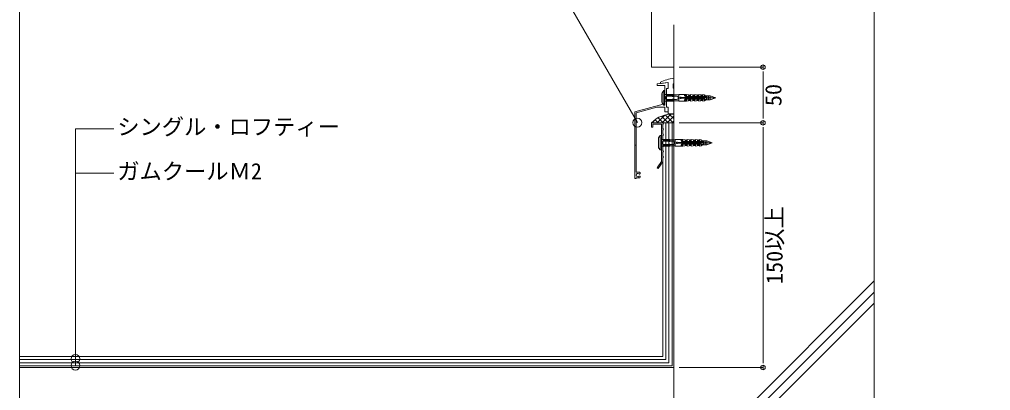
# Model space of a CAD drawing. Units: millimetres, scale not verified. Extents: x -1380 to 1380, y -955 to 955.
# Drawn here: x -900 to -28, y -363 to -30 of the extents above; entities that cross this region are included whole.
import ezdxf
from ezdxf.enums import TextEntityAlignment as Align

# ---------------------------------------------------------------- set-up
doc = ezdxf.new("R2010")
doc.units = ezdxf.units.MM
doc.header["$LTSCALE"] = 3
doc.linetypes.add('USER1', pattern=[19.05, 12.7, -6.35])
for name, color, linetype, lineweight in [('0-0_0', 7, 'Continuous', 9), ('0-1_HATCH', 9, 'Continuous', 18), ('0-3_KUTAI', 3, 'Continuous', 18), ('0-4_BOUSUI', 1, 'Continuous', 18), ('0-5_MOJI', 7, 'Continuous', 18), ('0-6_sunpo', 7, 'Continuous', 18), ('0-8_KANAMONO', 4, 'Continuous', 18), ('0-9_single', 6, 'Continuous', 18), ('0-A_KANAMONO_SCREW', 4, 'Continuous', 18), ('0-B_WAKU', 7, 'Continuous', 18)]:
    doc.layers.add(name, color=color, linetype=linetype, lineweight=lineweight)
doc.styles.add('ＭＳ ゴシック', font='')
doc.styles.get('ＭＳ ゴシック').set_extended_font_data('MS Gothic')

# ---------------------------------------------------------------- blocks, each defined once
blk = doc.blocks.new('_DOT')
at = {"layer": '0-0_0'}
for p, q in [((-0.5, 0), (-1, 0)), ((0.25, 0), (-0.25, 0))]:
    blk.add_line(p, q, dxfattribs=at)
blk.add_circle((0, 0), 0.25, dxfattribs=at)

msp = doc.modelspace()

# ---------------------------------------------------------------- linework, layer by layer
at = {"layer": '0-1_HATCH'}
for p, q in [((-331.506, -122.653), (-328.203, -119.349)), ((-330.695, -122.653), (-331.386, -121.963)), ((-326.205, -122.653), (-328.963, -119.896)), ((-327.016, -122.653), (-320.047, -115.684)), ((-321.715, -122.653), (-326.241, -118.127)), ((-317.225, -122.653), (-323.194, -116.683)), ((-322.526, -122.653), (-314.853, -114.98)), ((-312.735, -122.653), (-319.77, -115.617)), ((-318.036, -122.653), (-312.169, -116.786)), ((-312.169, -118.728), (-315.868, -115.03)), ((-313.545, -122.653), (-312.169, -121.277)), ((-512.169, -644.866), (-132.169, -264.866)), ((-512.169, -654.765), (-132.169, -274.765)), ((-507.473, -659.969), (-132.169, -284.665))]:
    msp.add_line(p, q, dxfattribs=at)
at = {"layer": '0-3_KUTAI'}
for p, q in [((-332.169, 455.508), (-332.169, -72.653)), ((-132.169, 455.508), (-132.169, -659.969)), ((-312.169, -72.653), (-332.169, -72.653)), ((-312.169, -72.653), (-312.169, -372.653)), ((-899.957, -342.653), (-312.169, -342.653))]:
    msp.add_line(p, q, dxfattribs=at)
at = {"layer": '0-3_KUTAI', "linetype": 'USER1'}
msp.add_line((-312.169, -72.653), (-312.169, 455.508), dxfattribs=at)
at = {"layer": '0-4_BOUSUI'}
msp.add_line((-312.169, -122.653), (-322.069, -122.653), dxfattribs=at)
msp.add_lwpolyline([(-313.669, -122.653), (-313.669, -341.153), (-899.957, -341.153)], dxfattribs=at)
msp.add_arc((-314.146, -139.718), 24.748, 85.41887, 136.40543, dxfattribs=at)
at = {"layer": '0-5_MOJI'}
for p, q in [((-344.837, -122.486), (-427.301, 20.345)), ((-849.624, -340.961), (-849.624, -127.92)), ((-815.048, -127.92), (-849.624, -127.92)), ((-815.048, -167.92), (-849.624, -167.92))]:
    msp.add_line(p, q, dxfattribs=at)
for centre in [(-344.837, -122.486), (-849.624, -334.848), (-849.624, -340.961)]:
    msp.add_circle(centre, 4, dxfattribs=at)
at = {"layer": '0-6_sunpo'}
for p, q in [((-307.169, -72.653), (-231.961, -72.653)), ((-231.961, -114.653), (-231.961, -80.653)), ((-307.169, -122.653), (-231.961, -122.653)), ((-307.169, -122.653), (-231.961, -122.653)), ((-231.961, -334.653), (-231.961, -130.653)), ((-307.169, -342.653), (-231.961, -342.653))]:
    msp.add_line(p, q, dxfattribs=at)
at = {"layer": '0-8_KANAMONO'}
for p, q in [((-324.169, -86.729), (-324.169, -86.093)), ((-321.269, -128.403), (-322.069, -127.653)), ((-342.619, -168.642), (-342.692, -168.685)), ((-342.692, -170.621), (-342.619, -170.663)), ((-342.369, -167.653), (-342.369, -168.209)), ((-342.369, -171.096), (-342.369, -171.653))]:
    msp.add_line(p, q, dxfattribs=at)
for points in [[(-317.169, -86.678), (-317.169, -91.653), (-318.669, -91.653), (-318.669, -108.653), (-317.169, -108.653), (-317.169, -112.653), (-320.169, -112.653), (-320.169, -108.653), (-327.218, -108.653), (-345.869, -113.65), (-345.869, -142.353)], [(-320.169, -103.884), (-320.169, -100.453), (-319.869, -100.153), (-320.169, -99.853), (-320.169, -89.153), (-327.169, -89.153), (-327.169, -87.653), (-317.393, -86.48)], [(-313.169, -114.653), (-317.169, -114.653), (-317.169, -108.653), (-318.669, -108.353), (-318.669, -91.953), (-317.169, -91.653), (-317.169, -86.453), (-323.61, -87.226)], [(-312.169, -82.653), (-312.169, -87.153), (-312.669, -87.653), (-312.669, -91.153), (-312.169, -91.653), (-312.169, -113.653)], [(-342.869, -172.153), (-345.869, -172.153), (-345.869, -172.653), (-347.169, -172.653), (-347.169, -112.653), (-321.652, -105.815)], [(-345.869, -142.953), (-345.869, -167.153), (-342.869, -167.153)]]:
    msp.add_lwpolyline(points, dxfattribs=at)
msp.add_lwpolyline([(-321.269, -128.403), (-322.069, -127.653), (-322.069, -124.153), (-321.269, -123.403), (-322.069, -122.653), (-332.069, -122.653), (-332.069, -126.653), (-330.869, -126.653), (-330.869, -123.853), (-323.269, -123.853), (-323.269, -157.29), (-327.067, -162.987), (-326.069, -163.653), (-322.069, -157.653), (-322.069, -154.153), (-321.269, -153.403), (-322.069, -152.653), (-322.069, -149.153), (-321.269, -148.403), (-322.069, -147.653), (-322.069, -144.153), (-321.269, -143.403), (-322.069, -142.653), (-322.069, -139.153), (-321.269, -138.403), (-322.069, -137.653), (-322.069, -134.153), (-321.269, -133.403), (-322.069, -132.653), (-322.069, -129.153)], close=True, dxfattribs=at)
for centre, radius, start, end in [((-307.281, -122.353), 40, 97.01862, 114.97305), ((-323.669, -86.729), 0.5, 180, 276.84277), ((-317.369, -86.678), 0.2, 0, 96.84277), ((-322.169, -103.884), 2, 285, 0), ((-313.169, -113.653), 1, 270, 0), ((-345.869, -142.653), 0.3, 90, 270), ((-344.369, -169.653), 1.5, 44.47751, 315.52249), ((-342.942, -168.252), 0.5, 224.47751, 300), ((-342.942, -171.054), 0.5, 60, 135.52249), ((-342.869, -167.653), 0.5, 0, 90), ((-342.869, -171.653), 0.5, 270, 0), ((-342.869, -168.209), 0.5, 300, 0), ((-342.869, -171.096), 0.5, 0, 60)]:
    msp.add_arc(centre, radius, start, end, dxfattribs=at)
at = {"layer": '0-9_single'}
for points in [[(-316.469, -122.653), (-316.469, -338.353), (-899.957, -338.353)], [(-319.269, -122.653), (-319.269, -335.553), (-899.957, -335.553)], [(-322.069, -157.653), (-322.069, -332.753), (-899.957, -332.753)]]:
    msp.add_lwpolyline(points, dxfattribs=at)
at = {"layer": '0-A_KANAMONO_SCREW'}
for p, q in [((-322.669, -95.603), (-321.169, -93.653)), ((-322.669, -104.703), (-322.669, -95.603)), ((-321.169, -93.653), (-320.169, -93.653)), ((-321.169, -106.653), (-321.169, -93.653)), ((-322.732, -103.998), (-322.732, -96.307)), ((-312.669, -97.155), (-320.169, -97.155)), ((-312.669, -103.15), (-320.169, -103.15)), ((-318.119, -98.603), (-313.519, -98.603)), ((-318.119, -101.703), (-313.519, -101.703)), ((-317.969, -98.603), (-317.969, -97.155)), ((-317.969, -103.15), (-317.969, -101.703)), ((-317.519, -98.603), (-317.519, -97.155)), ((-317.519, -103.15), (-317.519, -101.703)), ((-317.019, -98.603), (-317.019, -97.155)), ((-317.019, -103.15), (-317.019, -101.703)), ((-316.519, -98.603), (-316.519, -97.155)), ((-316.519, -103.15), (-316.519, -101.703)), ((-316.019, -98.603), (-316.019, -97.155)), ((-316.019, -103.15), (-316.019, -101.703)), ((-315.519, -98.603), (-315.519, -97.155)), ((-315.519, -103.15), (-315.519, -101.703)), ((-315.019, -98.603), (-315.019, -97.155)), ((-315.019, -103.15), (-315.019, -101.703)), ((-314.519, -98.603), (-314.519, -97.155)), ((-314.519, -103.15), (-314.519, -101.703)), ((-314.019, -98.603), (-314.019, -97.155)), ((-314.019, -103.15), (-314.019, -101.703)), ((-313.519, -98.603), (-313.519, -97.155)), ((-313.519, -103.15), (-313.519, -101.703)), ((-312.669, -98.603), (-312.669, -97.155)), ((-312.669, -97.403), (-307.669, -97.403)), ((-312.669, -98.603), (-309.719, -98.603)), ((-312.669, -103.15), (-312.669, -101.703)), ((-312.669, -101.703), (-309.719, -101.703)), ((-312.669, -102.903), (-307.669, -102.903)), ((-300.806, -97.155), (-307.669, -97.155)), ((-307.669, -97.155), (-307.669, -103.15)), ((-300.806, -103.15), (-307.669, -103.15)), ((-282.669, -99.849), (-305.552, -99.849)), ((-284.566, -100.456), (-305.552, -100.456)), ((-301.261, -98.559), (-301.942, -98.559)), ((-301.261, -101.746), (-301.942, -101.746)), ((-301.741, -98.945), (-301.261, -98.945)), ((-301.741, -101.361), (-301.261, -101.361)), ((-300.806, -97.155), (-300.804, -97.156)), ((-300.806, -103.15), (-300.804, -103.15)), ((-298.844, -97.903), (-297.087, -97.903)), ((-298.844, -102.403), (-297.087, -102.403)), ((-297.543, -98.559), (-298.223, -98.559)), ((-297.543, -101.746), (-298.223, -101.746)), ((-298.023, -98.945), (-297.543, -98.945)), ((-298.023, -98.945), (-297.543, -98.945)), ((-298.023, -101.361), (-297.543, -101.361)), ((-298.023, -101.361), (-297.543, -101.361)), ((-295.125, -97.903), (-293.369, -97.903)), ((-295.125, -102.403), (-293.369, -102.403)), ((-293.824, -98.559), (-294.505, -98.559)), ((-293.824, -101.746), (-294.505, -101.746)), ((-294.304, -98.945), (-293.824, -98.945)), ((-294.304, -101.361), (-293.824, -101.361)), ((-291.407, -97.903), (-289.651, -97.903)), ((-291.407, -102.403), (-289.651, -102.403)), ((-290.106, -98.559), (-290.787, -98.559)), ((-290.106, -101.746), (-290.787, -101.746)), ((-290.586, -98.945), (-290.106, -98.945)), ((-290.586, -101.361), (-290.106, -101.361)), ((-287.764, -97.903), (-286.008, -97.903)), ((-287.764, -102.403), (-286.008, -102.403)), ((-287.146, -100.456), (-287.146, -99.849)), ((-286.463, -98.559), (-287.144, -98.559)), ((-286.463, -101.746), (-287.144, -101.746)), ((-286.943, -98.945), (-286.463, -98.945)), ((-286.943, -101.361), (-286.463, -101.361)), ((-286.539, -100.456), (-286.539, -99.849)), ((-284.566, -99.849), (-284.566, -97.41)), ((-284.566, -100.456), (-284.566, -102.895)), ((-282.682, -98.353), (-282.7, -98.487)), ((-282.682, -101.953), (-282.7, -101.818)), ((-282.682, -98.353), (-282.432, -98.389)), ((-282.682, -101.953), (-282.432, -101.917)), ((-282.432, -98.397), (-282.432, -101.917)), ((-282.432, -98.403), (-279.432, -98.403)), ((-282.432, -101.903), (-279.432, -101.903)), ((-274.432, -100.153), (-281.889, -100.153)), ((-279.432, -101.903), (-279.432, -98.403)), ((-321.169, -106.653), (-322.669, -104.703)), ((-325.832, -144.417), (-325.832, -136.726)), ((-325.769, -136.021), (-324.269, -134.071)), ((-325.769, -145.121), (-325.769, -136.021)), ((-324.269, -134.071), (-323.269, -134.071)), ((-324.269, -147.071), (-324.269, -134.071)), ((-315.769, -137.574), (-323.269, -137.574)), ((-321.219, -139.021), (-316.619, -139.021)), ((-321.069, -139.021), (-321.069, -137.574)), ((-320.619, -139.021), (-320.619, -137.574)), ((-320.119, -139.021), (-320.119, -137.574)), ((-319.619, -139.021), (-319.619, -137.574)), ((-319.119, -139.021), (-319.119, -137.574)), ((-318.619, -139.021), (-318.619, -137.574)), ((-318.119, -139.021), (-318.119, -137.574)), ((-317.619, -139.021), (-317.619, -137.574)), ((-317.119, -139.021), (-317.119, -137.574)), ((-316.619, -139.021), (-316.619, -137.574)), ((-315.769, -139.021), (-315.769, -137.574)), ((-315.769, -137.821), (-310.769, -137.821)), ((-315.769, -139.021), (-312.819, -139.021)), ((-303.906, -137.574), (-310.769, -137.574)), ((-310.769, -137.574), (-310.769, -143.569)), ((-304.361, -138.978), (-305.042, -138.978)), ((-304.841, -139.363), (-304.361, -139.363)), ((-303.906, -137.574), (-303.904, -137.574)), ((-301.944, -138.321), (-300.187, -138.321)), ((-300.643, -138.978), (-301.323, -138.978)), ((-301.123, -139.363), (-300.643, -139.363)), ((-301.123, -139.363), (-300.643, -139.363)), ((-298.225, -138.321), (-296.469, -138.321)), ((-296.924, -138.978), (-297.605, -138.978)), ((-297.404, -139.363), (-296.924, -139.363)), ((-294.507, -138.321), (-292.751, -138.321)), ((-293.206, -138.978), (-293.887, -138.978)), ((-293.686, -139.363), (-293.206, -139.363)), ((-290.864, -138.321), (-289.108, -138.321)), ((-289.563, -138.978), (-290.244, -138.978)), ((-290.043, -139.363), (-289.563, -139.363)), ((-287.666, -140.268), (-287.666, -137.829)), ((-285.782, -138.771), (-285.8, -138.906)), ((-285.782, -138.771), (-285.532, -138.807)), ((-285.532, -138.815), (-285.532, -142.336)), ((-285.532, -138.821), (-282.532, -138.821)), ((-282.532, -142.321), (-282.532, -138.821)), ((-324.269, -147.071), (-325.769, -145.121)), ((-315.769, -143.569), (-323.269, -143.569)), ((-321.219, -142.121), (-316.619, -142.121)), ((-321.069, -143.569), (-321.069, -142.121)), ((-320.619, -143.569), (-320.619, -142.121)), ((-320.119, -143.569), (-320.119, -142.121)), ((-319.619, -143.569), (-319.619, -142.121)), ((-319.119, -143.569), (-319.119, -142.121)), ((-318.619, -143.569), (-318.619, -142.121)), ((-318.119, -143.569), (-318.119, -142.121)), ((-317.619, -143.569), (-317.619, -142.121)), ((-317.119, -143.569), (-317.119, -142.121)), ((-316.619, -143.569), (-316.619, -142.121)), ((-315.769, -143.569), (-315.769, -142.121)), ((-315.769, -142.121), (-312.819, -142.121)), ((-315.769, -143.321), (-310.769, -143.321)), ((-303.906, -143.569), (-310.769, -143.569)), ((-285.769, -140.268), (-308.652, -140.268)), ((-287.666, -140.875), (-308.652, -140.875)), ((-304.361, -142.165), (-305.042, -142.165)), ((-304.841, -141.779), (-304.361, -141.779)), ((-303.906, -143.569), (-303.904, -143.568)), ((-301.944, -142.821), (-300.187, -142.821)), ((-300.643, -142.165), (-301.323, -142.165)), ((-301.123, -141.779), (-300.643, -141.779)), ((-301.123, -141.779), (-300.643, -141.779)), ((-298.225, -142.821), (-296.469, -142.821)), ((-296.924, -142.165), (-297.605, -142.165)), ((-297.404, -141.779), (-296.924, -141.779)), ((-294.507, -142.821), (-292.751, -142.821)), ((-293.206, -142.165), (-293.887, -142.165)), ((-293.686, -141.779), (-293.206, -141.779)), ((-290.864, -142.821), (-289.108, -142.821)), ((-290.246, -140.875), (-290.246, -140.268)), ((-289.563, -142.165), (-290.244, -142.165)), ((-290.043, -141.779), (-289.563, -141.779)), ((-289.639, -140.875), (-289.639, -140.268)), ((-287.666, -140.875), (-287.666, -143.314)), ((-285.782, -142.371), (-285.8, -142.237)), ((-285.782, -142.371), (-285.532, -142.336)), ((-285.532, -142.321), (-282.532, -142.321)), ((-277.532, -140.571), (-284.989, -140.571))]:
    msp.add_line(p, q, dxfattribs=at)
for points in [[(-321.169, -106.653), (-320.169, -106.653), (-320.169, -93.653)], [(-304.219, -97.155), (-302.823, -97.402), (-302.166, -98.664)], [(-304.219, -103.15), (-302.823, -102.904), (-302.166, -101.641)], [(-298.023, -98.945), (-300.962, -98.945), (-300.951, -98.813)], [(-298.023, -101.361), (-300.962, -101.361), (-300.951, -101.493)], [(-300.806, -98.445), (-300.806, -97.155), (-299.074, -97.461), (-298.448, -98.662)], [(-300.806, -101.861), (-300.806, -103.15), (-299.074, -102.845), (-298.448, -101.643)], [(-294.304, -98.945), (-297.244, -98.945), (-297.233, -98.813)], [(-294.304, -101.361), (-297.244, -101.361), (-297.233, -101.493)], [(-297.087, -98.445), (-297.087, -97.155), (-295.355, -97.461), (-294.73, -98.662)], [(-297.087, -101.861), (-297.087, -103.15), (-295.355, -102.845), (-294.73, -101.643)], [(-290.586, -98.945), (-293.526, -98.945), (-293.514, -98.813)], [(-290.586, -101.361), (-293.526, -101.361), (-293.514, -101.493)], [(-293.369, -98.445), (-293.369, -97.155), (-291.637, -97.461), (-291.012, -98.662)], [(-293.369, -101.861), (-293.369, -103.15), (-291.637, -102.845), (-291.012, -101.643)], [(-286.943, -98.945), (-289.807, -98.945), (-289.796, -98.813)], [(-286.943, -101.361), (-289.807, -101.361), (-289.796, -101.493)], [(-289.651, -98.445), (-289.651, -97.155), (-288.002, -97.446), (-287.369, -98.663)], [(-289.651, -101.861), (-289.651, -103.15), (-288.002, -102.86), (-287.369, -101.643)], [(-282.669, -98.945), (-286.179, -98.945), (-286.167, -98.827)], [(-282.669, -101.361), (-286.179, -101.361), (-286.167, -101.479)], [(-286.008, -98.445), (-286.008, -97.155), (-284.566, -97.41), (-282.669, -98.505), (-282.669, -100.153)], [(-286.008, -101.861), (-286.008, -103.15), (-284.566, -102.895), (-282.669, -101.801), (-282.669, -100.153)], [(-279.432, -98.403), (-274.432, -100.153), (-279.432, -101.903)], [(-324.269, -147.071), (-323.269, -147.071), (-323.269, -134.071)], [(-307.319, -137.574), (-305.923, -137.82), (-305.266, -139.083)], [(-301.123, -139.363), (-304.062, -139.363), (-304.051, -139.232)], [(-303.906, -138.863), (-303.906, -137.574), (-302.174, -137.879), (-301.548, -139.081)], [(-297.404, -139.363), (-300.344, -139.363), (-300.333, -139.232)], [(-300.187, -138.863), (-300.187, -137.574), (-298.455, -137.879), (-297.83, -139.081)], [(-293.686, -139.363), (-296.626, -139.363), (-296.614, -139.232)], [(-296.469, -138.863), (-296.469, -137.574), (-294.737, -137.879), (-294.112, -139.081)], [(-290.043, -139.363), (-292.907, -139.363), (-292.896, -139.232)], [(-292.751, -138.863), (-292.751, -137.574), (-291.102, -137.865), (-290.469, -139.081)], [(-285.769, -139.363), (-289.279, -139.363), (-289.267, -139.245)], [(-289.108, -138.863), (-289.108, -137.574), (-287.666, -137.829), (-285.769, -138.923), (-285.769, -140.571)], [(-282.532, -138.821), (-277.532, -140.571), (-282.532, -142.321)], [(-307.319, -143.569), (-305.923, -143.322), (-305.266, -142.06)], [(-301.123, -141.779), (-304.062, -141.779), (-304.051, -141.911)], [(-303.906, -142.279), (-303.906, -143.569), (-302.174, -143.263), (-301.548, -142.062)], [(-297.404, -141.779), (-300.344, -141.779), (-300.333, -141.911)], [(-300.187, -142.279), (-300.187, -143.569), (-298.455, -143.263), (-297.83, -142.062)], [(-293.686, -141.779), (-296.626, -141.779), (-296.614, -141.911)], [(-296.469, -142.279), (-296.469, -143.569), (-294.737, -143.263), (-294.112, -142.062)], [(-290.043, -141.779), (-292.907, -141.779), (-292.896, -141.911)], [(-292.751, -142.279), (-292.751, -143.569), (-291.102, -143.278), (-290.469, -142.061)], [(-285.769, -141.779), (-289.279, -141.779), (-289.267, -141.898)], [(-289.108, -142.28), (-289.108, -143.569), (-287.666, -143.314), (-285.769, -142.219), (-285.769, -140.571)]]:
    msp.add_lwpolyline(points, dxfattribs=at)
for centre, radius in [((-301.94, -98.098), 0.462), ((-301.94, -102.208), 0.462), ((-301.701, -98.423), 0.524), ((-301.701, -101.883), 0.524), ((-301.325, -98.453), 0.519), ((-301.325, -101.853), 0.519), ((-301.263, -98.102), 0.458), ((-301.263, -102.204), 0.458), ((-301.261, -98.514), 0.431), ((-301.261, -101.792), 0.431), ((-298.222, -98.098), 0.462), ((-298.222, -102.208), 0.462), ((-297.98, -98.418), 0.528), ((-297.98, -101.887), 0.528), ((-297.606, -98.453), 0.519), ((-297.606, -101.853), 0.519), ((-297.545, -98.102), 0.458), ((-297.545, -102.204), 0.458), ((-297.543, -98.514), 0.431), ((-297.543, -101.792), 0.431), ((-294.503, -98.098), 0.462), ((-294.503, -102.208), 0.462), ((-294.261, -98.418), 0.528), ((-294.261, -101.887), 0.528), ((-293.888, -98.453), 0.519), ((-293.888, -101.853), 0.519), ((-293.827, -98.102), 0.458), ((-293.827, -102.204), 0.458), ((-293.824, -98.514), 0.431), ((-293.824, -101.792), 0.431), ((-290.785, -98.098), 0.462), ((-290.785, -102.208), 0.462), ((-290.543, -98.418), 0.528), ((-290.543, -101.887), 0.528), ((-290.169, -98.453), 0.519), ((-290.169, -101.853), 0.519), ((-290.108, -98.102), 0.458), ((-290.108, -102.204), 0.458), ((-290.106, -98.514), 0.431), ((-290.106, -101.792), 0.431), ((-287.143, -98.098), 0.462), ((-287.143, -102.208), 0.462), ((-286.901, -98.419), 0.527), ((-286.901, -101.886), 0.527), ((-286.52, -98.455), 0.512), ((-286.52, -101.85), 0.512), ((-286.466, -98.102), 0.458), ((-286.466, -102.204), 0.458), ((-286.463, -98.515), 0.43), ((-286.463, -101.791), 0.43), ((-305.04, -138.516), 0.462), ((-304.801, -138.841), 0.524), ((-304.425, -138.871), 0.519), ((-304.363, -138.52), 0.458), ((-304.361, -138.933), 0.431), ((-301.322, -138.516), 0.462), ((-301.08, -138.837), 0.528), ((-300.706, -138.871), 0.519), ((-300.645, -138.52), 0.458), ((-300.643, -138.933), 0.431), ((-297.603, -138.516), 0.462), ((-297.361, -138.837), 0.528), ((-296.988, -138.871), 0.519), ((-296.927, -138.52), 0.458), ((-296.924, -138.933), 0.431), ((-293.885, -138.516), 0.462), ((-293.643, -138.837), 0.528), ((-293.269, -138.871), 0.519), ((-293.208, -138.52), 0.458), ((-293.206, -138.933), 0.431), ((-290.243, -138.516), 0.462), ((-290.001, -138.838), 0.527), ((-289.62, -138.874), 0.512), ((-289.566, -138.52), 0.458), ((-289.563, -138.933), 0.43), ((-305.04, -142.627), 0.462), ((-304.801, -142.301), 0.524), ((-304.425, -142.271), 0.519), ((-304.363, -142.622), 0.458), ((-304.361, -142.21), 0.431), ((-301.322, -142.627), 0.462), ((-301.08, -142.306), 0.528), ((-300.706, -142.271), 0.519), ((-300.645, -142.622), 0.458), ((-300.643, -142.21), 0.431), ((-297.603, -142.627), 0.462), ((-297.361, -142.306), 0.528), ((-296.988, -142.271), 0.519), ((-296.927, -142.622), 0.458), ((-296.924, -142.21), 0.431), ((-293.885, -142.627), 0.462), ((-293.643, -142.306), 0.528), ((-293.269, -142.271), 0.519), ((-293.208, -142.622), 0.458), ((-293.206, -142.21), 0.431), ((-290.243, -142.627), 0.462), ((-290.001, -142.305), 0.527), ((-289.62, -142.269), 0.512), ((-289.566, -142.622), 0.458), ((-289.563, -142.209), 0.43)]:
    msp.add_circle(centre, radius, dxfattribs=at)
for centre, radius, start, end in [((-322.082, -100.153), 3.9, 98.65592, 99.59407), ((-322.082, -100.153), 3.9, 260.40593, 261.34408), ((-318.119, -100.153), 1.55, 90, 270), ((-313.094, -98.603), 0.425, 180, 0), ((-313.094, -101.703), 0.425, 0, 180), ((-309.719, -100.153), 1.55, 270, 90), ((-306.069, -100.153), 0.6, 30.39126, 329.60874), ((-325.182, -140.571), 3.9, 98.65592, 99.59407), ((-321.219, -140.571), 1.55, 90, 270), ((-316.194, -139.021), 0.425, 180, 0), ((-312.819, -140.571), 1.55, 270, 90), ((-325.182, -140.571), 3.9, 260.40593, 261.34408), ((-316.194, -142.121), 0.425, 0, 180), ((-309.169, -140.571), 0.6, 30.39126, 329.60874)]:
    msp.add_arc(centre, radius, start, end, dxfattribs=at)
for centre, ratio, start_param, end_param in [((-279.432, -98.903), 0.294118, 4.712389, 6.2831853), ((-279.432, -98.903), 0.735349, 6.2831853, 7.8539816), ((-279.432, -101.403), 0.735294, 4.7240766, 6.2831853), ((-279.432, -101.403), 0.294118, 6.2831853, 7.8539816), ((-282.532, -139.321), 0.294118, 4.712389, 6.2831853), ((-282.532, -139.321), 0.735349, 6.2831853, 7.8539816), ((-282.532, -141.821), 0.735294, 4.7240766, 6.2831853), ((-282.532, -141.821), 0.294118, 6.2831853, 7.8539816)]:
    msp.add_ellipse(centre, major_axis=(-1.7, 0), ratio=ratio, start_param=start_param, end_param=end_param, dxfattribs=at)
at = {"layer": '0-B_WAKU'}
msp.add_lwpolyline([(-899.957, -659.969), (900.043, -659.969), (900.043, 540.031), (-899.957, 540.031)], close=True, dxfattribs=at)

# ---------------------------------------------------------------- block references
at = {"layer": '0-6_sunpo', "xscale": 8, "yscale": 8}
for p, rotation in [((-231.961, -72.653), 90), ((-231.961, -122.653), 270), ((-231.961, -122.653), 90), ((-231.961, -342.653), 270)]:
    msp.add_blockref('_DOT', p, dxfattribs=dict(at, rotation=rotation))

# ---------------------------------------------------------------- texts
at = {"layer": '0-5_MOJI', "style": 'ＭＳ ゴシック'}
for s, p in [('シングル・ロフティー', (-812.048, -137.92)), ('ガムクールＭ2', (-812.048, -177.92))]:
    msp.add_text(s, height=14.66, dxfattribs=at).set_placement(p, align=Align.BOTTOM_LEFT)
at = {"layer": '0-6_sunpo', "style": 'ＭＳ ゴシック'}
for s, p in [('50', (-210.961, -107.653)), ('150以上', (-209.945, -267.653))]:
    msp.add_text(s, height=14.66, rotation=90, dxfattribs=at).set_placement(p, align=Align.BOTTOM_LEFT)

doc.saveas('drawing.dxf')
